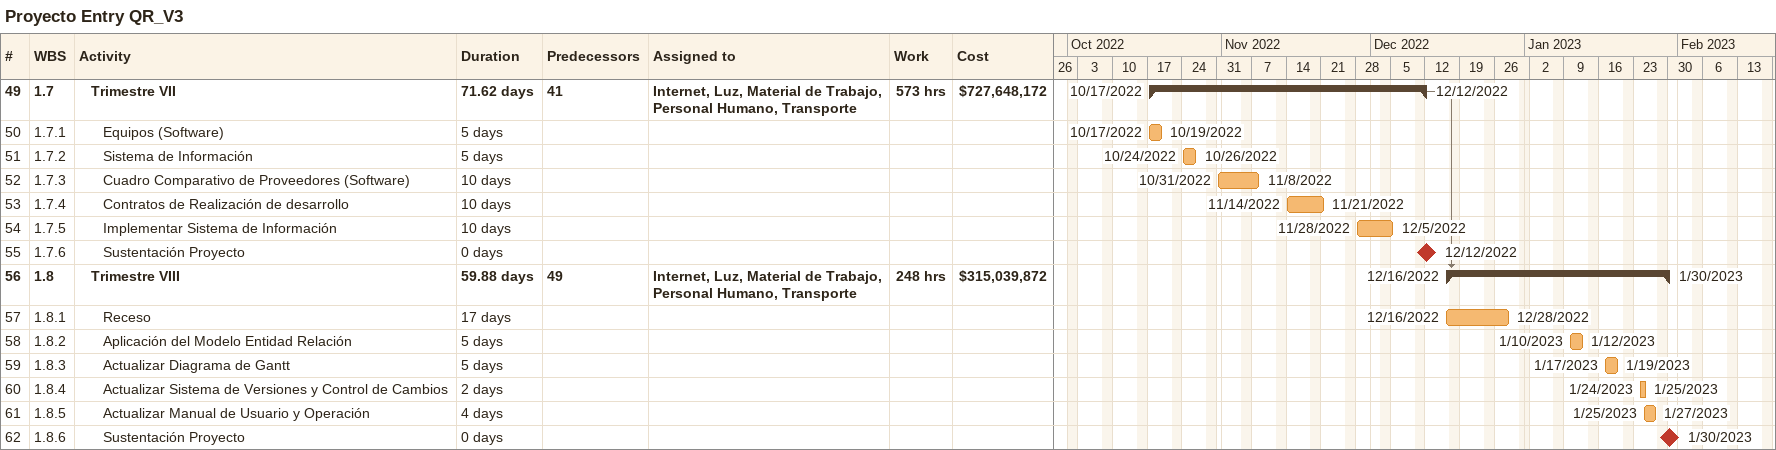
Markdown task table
Proyecto Entry QR_V3

| ID | WBS | Task | Duration | Start | Finish | Predecessors | Resources | Work (h) | Cost ($) |
|---|---|---|---|---|---|---|---|---|---|
| 49 | 1.7 | **Trimestre VII** | 71.62d | 2022-10-17 | 2022-12-12 | 41 | Internet, Luz, Material de Trabajo, Personal Humano, Transporte | 573 | 727648172 |
| 50 | 1.7.1 | Equipos (Software) | 5d | 2022-10-17 | 2022-10-19 |  |  |  |  |
| 51 | 1.7.2 | Sistema de Información | 5d | 2022-10-24 | 2022-10-26 |  |  |  |  |
| 52 | 1.7.3 | Cuadro Comparativo de Proveedores (Software) | 10d | 2022-10-31 | 2022-11-08 |  |  |  |  |
| 53 | 1.7.4 | Contratos de Realización de desarrollo | 10d | 2022-11-14 | 2022-11-21 |  |  |  |  |
| 54 | 1.7.5 | Implementar Sistema de Información | 10d | 2022-11-28 | 2022-12-05 |  |  |  |  |
| 55 | 1.7.6 | Sustentación Proyecto | 0d | 2022-12-12 | 2022-12-12 |  |  |  |  |
| 56 | 1.8 | **Trimestre VIII** | 59.88d | 2022-12-16 | 2023-01-30 | 49 | Internet, Luz, Material de Trabajo, Personal Humano, Transporte | 248 | 315039872 |
| 57 | 1.8.1 | Receso | 17d | 2022-12-16 | 2022-12-28 |  |  |  |  |
| 58 | 1.8.2 | Aplicación del Modelo Entidad Relación | 5d | 2023-01-10 | 2023-01-12 |  |  |  |  |
| 59 | 1.8.3 | Actualizar Diagrama de Gantt | 5d | 2023-01-17 | 2023-01-19 |  |  |  |  |
| 60 | 1.8.4 | Actualizar Sistema de Versiones y Control de Cambios | 2d | 2023-01-24 | 2023-01-25 |  |  |  |  |
| 61 | 1.8.5 | Actualizar Manual de Usuario y Operación | 4d | 2023-01-25 | 2023-01-27 |  |  |  |  |
| 62 | 1.8.6 | Sustentación Proyecto | 0d | 2023-01-30 | 2023-01-30 |  |  |  |  |
